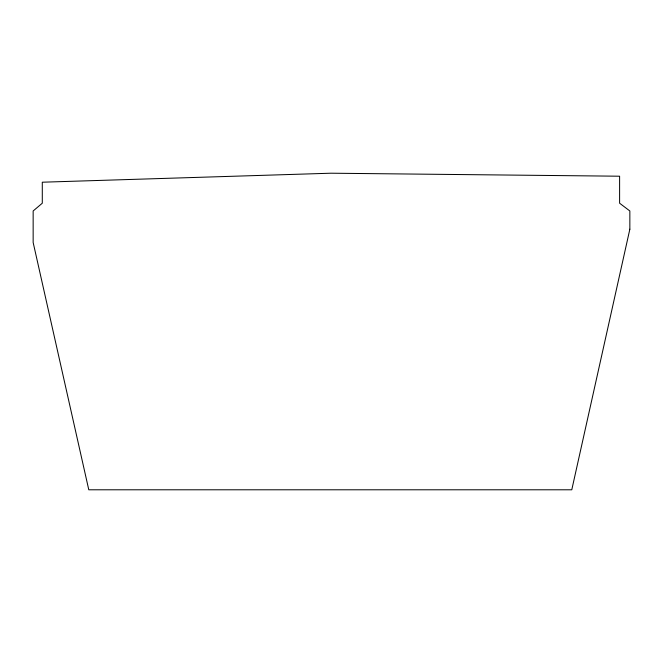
<?xml version="1.0" encoding="UTF-8"?>
<svg xmlns="http://www.w3.org/2000/svg" width="663" height="663" viewBox="0 0 663 663"><rect width="100%" height="100%" fill="white"/><g stroke="black" fill="none" stroke-linecap="round" stroke-linejoin="round"><path stroke-width="0.99" d="M629.85 229.191L571.779 489.791L88.784 489.791L33.15 242.476L33.15 210.975L42.291 203.209L42.291 182.209L330.945 173.209L619.607 176.209L619.607 203.209L629.85 210.975L629.85 229.191"/></g></svg>
